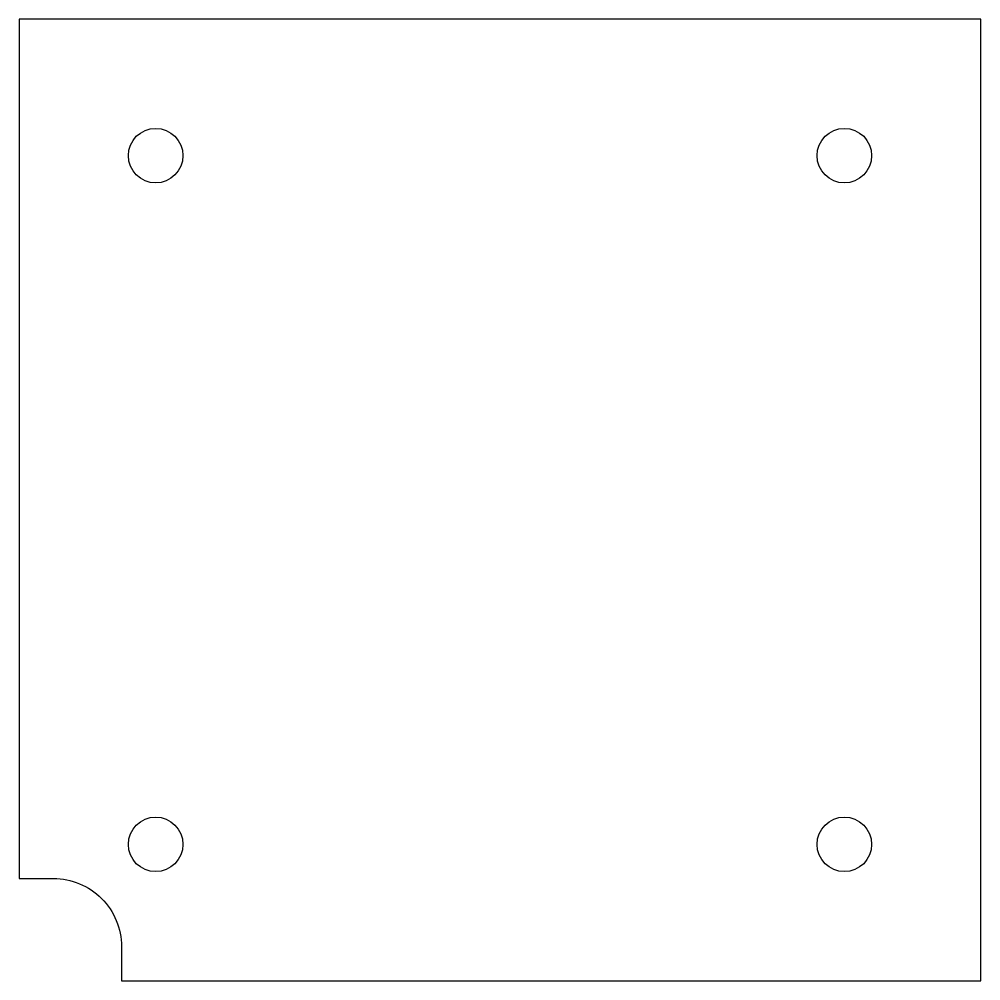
# Model space of a CAD drawing. Header units: millimetres. Extents: x -71 to 71, y -71 to 71.
import ezdxf

# ---------------------------------------------------------------- set-up
doc = ezdxf.new("R2010")
doc.units = ezdxf.units.MM

msp = doc.modelspace()

# ---------------------------------------------------------------- linework, layer by layer
msp.add_lwpolyline([(-55.5, -65.5), (-55.5, -70.5), (70.5, -70.5), (70.5, 70.5), (-70.5, 70.5), (-70.5, -55.5), (-65.5, -55.5, -0.414214)], format="xyb", close=True)
for centre in [(-50.5, 50.5), (50.5, 50.5), (-50.5, -50.5), (50.5, -50.5)]:
    msp.add_circle(centre, 4)

doc.saveas('drawing.dxf')
